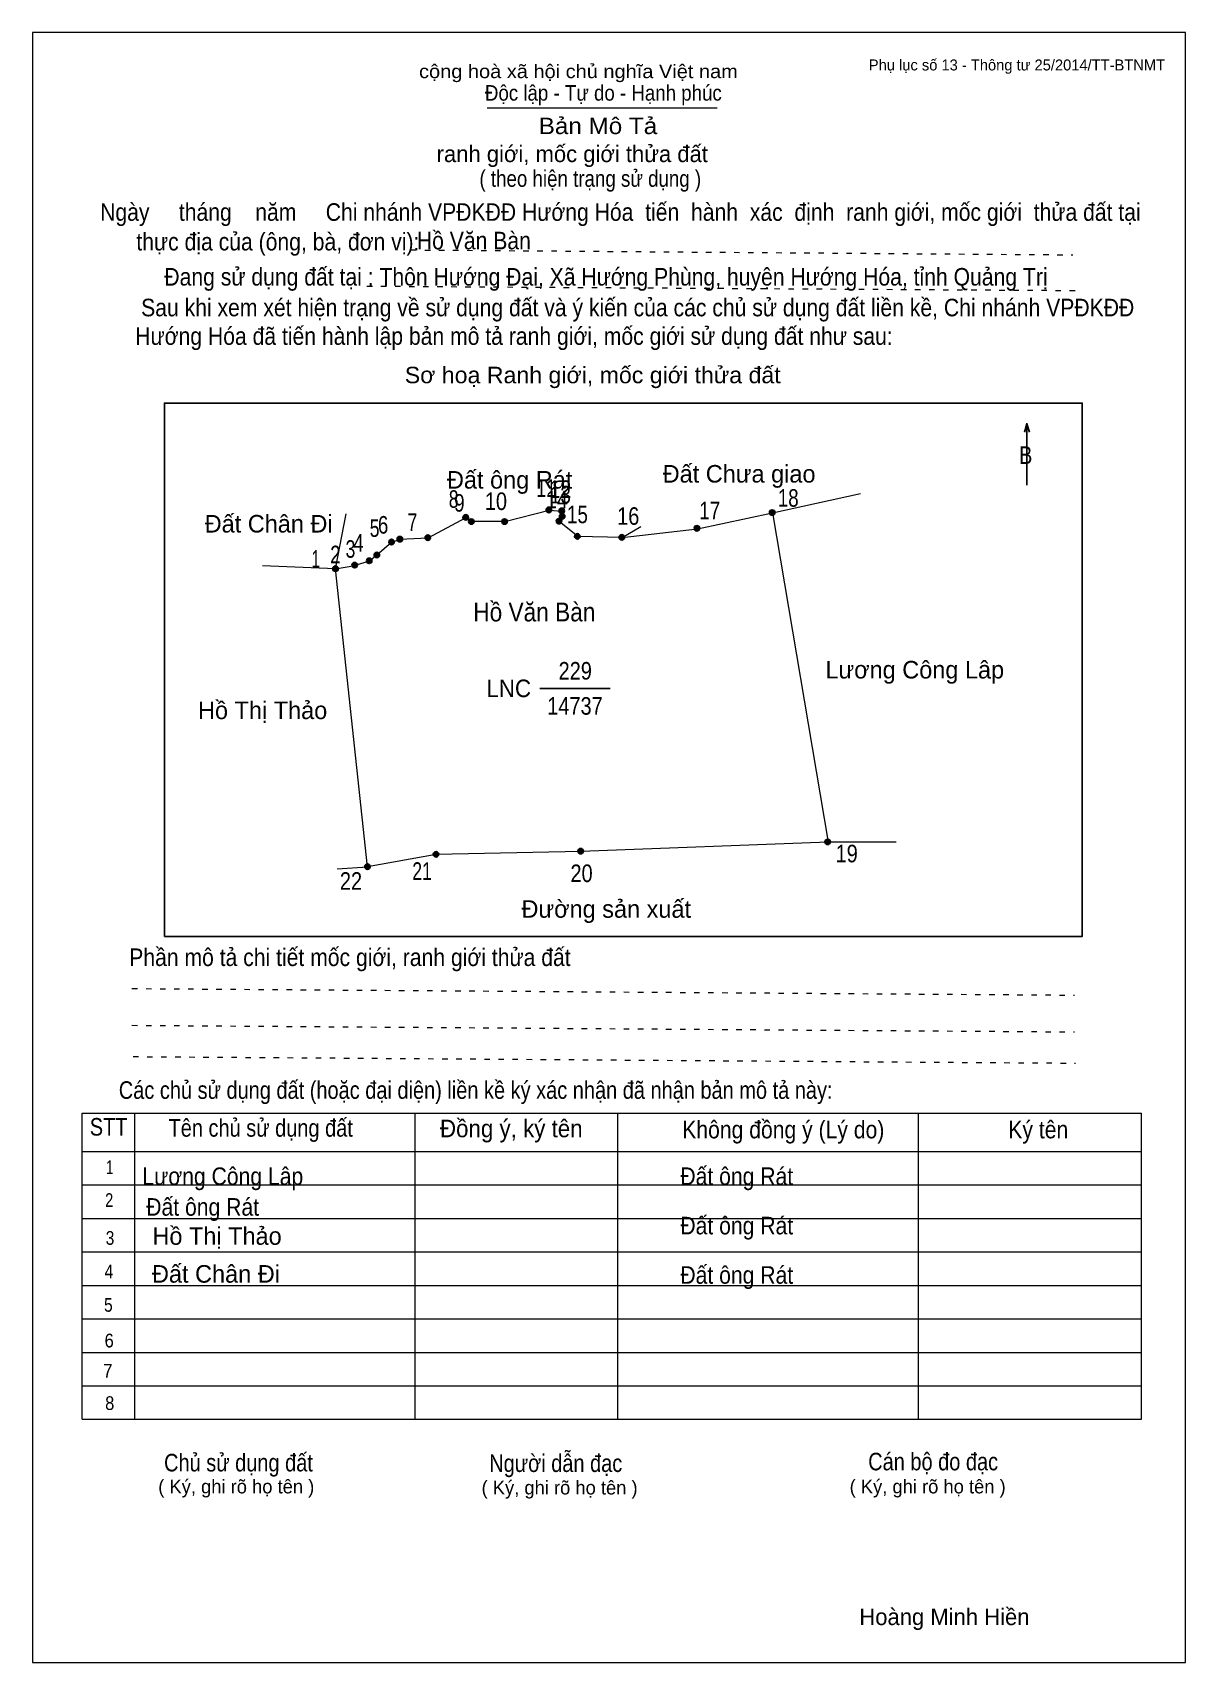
# Model space of a CAD drawing. Header units: centimetres. Extents: x 0 to 21, y 0 to 29.7.
import ezdxf
from ezdxf.enums import TextEntityAlignment as Align

# ---------------------------------------------------------------- set-up
doc = ezdxf.new("R2010")
doc.units = ezdxf.units.CM
doc.header["$LTSCALE"] = 0.13
doc.linetypes.add('DOTTED', pattern=[1.5, 0.3, -1.2])
for name, color, linetype, lineweight in [('1', 7, 'Continuous', 13), ('32', 7, 'Continuous', 25), ('33', 7, 'Continuous', 25), ('6', 7, 'Continuous', 13), ('62', 7, 'Continuous', 13)]:
    doc.layers.add(name, color=color, linetype=linetype, lineweight=lineweight)
for name, color, linetype in [('2', 7, 'Continuous'), ('34', 7, 'Continuous'), ('63', 7, 'Continuous')]:
    doc.layers.add(name, color=color, linetype=linetype)

msp = doc.modelspace()

# ---------------------------------------------------------------- hatches: boundary and pattern name
at = {"layer": '32'}
for points in [[(7.9403, 20.8657, 1), (7.8403, 20.8657, 1)], [(8.042, 20.7892, 1), (7.942, 20.7892, 1)], [(8.6475, 20.7892, 1), (8.5475, 20.7892, 1)], [(9.4536, 21, 1), (9.3536, 21, 1)], [(9.6381, 20.7961, 1), (9.5381, 20.7961, 1)], [(9.6895, 20.9851, 1), (9.5895, 20.9851, 1)], [(9.697, 20.8857, 1), (9.597, 20.8857, 1)], [(13.5222, 20.9532, 1), (13.4222, 20.9532, 1)], [(6.74, 20.4687, 1), (6.64, 20.4687, 1)], [(7.249, 20.4956, 1), (7.149, 20.4956, 1)], [(9.974, 20.5196, 1), (9.874, 20.5196, 1)], [(10.7835, 20.503, 1), (10.6835, 20.503, 1)], [(12.1512, 20.6675, 1), (12.0512, 20.6675, 1)], [(6.3207, 20.1808, 1), (6.2207, 20.1808, 1)], [(6.5886, 20.4162, 1), (6.4886, 20.4162, 1)], [(5.5672, 19.93, 1), (5.4672, 19.93, 1)], [(5.9174, 19.9963, 1), (5.8174, 19.9963, 1)], [(6.1824, 20.0745, 1), (6.0824, 20.0745, 1)], [(14.5334, 14.9519, 1), (14.4334, 14.9519, 1)], [(7.3987, 14.7257, 1), (7.2987, 14.7257, 1)], [(10.034, 14.7834, 1), (9.934, 14.7834, 1)], [(6.1499, 14.5, 1), (6.0499, 14.5, 1)]]:
    msp.add_hatch(color=256, dxfattribs=at).paths.add_polyline_path(points)

# ---------------------------------------------------------------- linework, layer by layer
at = {"layer": '1'}
msp.add_lwpolyline([(21, 0), (21, 29.7), (0, 29.7), (0, 0)], close=True, dxfattribs=at)
at = {"layer": '32'}
for centre in [(7.8903, 20.8657), (7.992, 20.7892), (8.5975, 20.7892), (9.4036, 21), (9.5881, 20.7961), (9.6395, 20.9851), (9.647, 20.8857), (13.4722, 20.9532), (6.69, 20.4687), (7.199, 20.4956), (9.924, 20.5196), (10.7335, 20.503), (12.1012, 20.6675), (6.2707, 20.1808), (6.5386, 20.4162), (5.5172, 19.93), (5.8674, 19.9963), (6.1324, 20.0745), (14.4834, 14.9519), (7.3487, 14.7257), (9.984, 14.7834), (6.0999, 14.5)]:
    msp.add_circle(centre, 0.05, dxfattribs=at)
at = {"layer": '33'}
msp.add_line((9.24, 17.75), (10.52, 17.75), dxfattribs=at)
at = {"layer": '6'}
for p, q in [((13.48, 20.95), (15.08, 21.3)), ((5.52, 19.93), (5.71, 20.93)), ((13.48, 20.95), (14.49, 14.95)), ((10.74, 20.5), (11.08, 20.7)), ((5.52, 19.93), (4.19, 19.98)), ((5.52, 19.93), (5.87, 19.99)), ((6.1, 14.5), (5.52, 19.93)), ((15.73, 14.95), (14.49, 14.95)), ((5.55, 14.46), (6.1, 14.5))]:
    msp.add_line(p, q, dxfattribs=at)
for points in [[(8.6, 20.79), (8, 20.79), (7.89, 20.86), (7.2, 20.49), (6.69, 20.46)], [(8.6, 20.79), (9.41, 21), (9.64, 20.98)], [(10.74, 20.5), (9.93, 20.52), (9.59, 20.79), (9.65, 20.88)], [(10.74, 20.5), (12.11, 20.66), (13.48, 20.95)], [(6.69, 20.46), (6.54, 20.41), (6.27, 20.18), (6.14, 20.07), (5.87, 19.99)], [(14.62, 14.95), (14.49, 14.95), (9.99, 14.78), (7.35, 14.72), (6.1, 14.5)]]:
    msp.add_lwpolyline(points, dxfattribs=at)
at = {"layer": '62'}
for p, q in [((8.28, 28.33), (12.47, 28.33)), ((0.9, 10.01), (20.2, 10.01)), ((0.9, 4.43), (0.9, 10.01)), ((1.86, 4.43), (1.86, 10.01)), ((6.97, 4.43), (6.97, 9.99)), ((10.66, 4.43), (10.66, 9.99)), ((16.14, 4.43), (16.14, 10.01)), ((20.2, 4.43), (20.2, 10.01)), ((0.9, 9.31), (20.2, 9.31)), ((0.9, 8.7), (20.2, 8.7)), ((0.9, 8.09), (20.2, 8.09)), ((0.9, 7.48), (20.2, 7.48)), ((0.9, 6.87), (20.2, 6.87)), ((0.9, 6.26), (20.2, 6.26)), ((0.9, 5.65), (20.2, 5.65)), ((0.9, 5.04), (20.2, 5.04)), ((0.9, 4.43), (20.2, 4.43))]:
    msp.add_line(p, q, dxfattribs=at)
at = {"layer": '62', "linetype": 'DOTTED'}
for p, q in [((6.89, 25.74), (18.95, 25.65)), ((6.09, 25.08), (19.04, 25)), ((1.81, 12.28), (18.98, 12.16)), ((1.81, 11.61), (18.98, 11.49)), ((1.83, 11.04), (19, 10.92))]:
    msp.add_line(p, q, dxfattribs=at)
at = {"layer": '62', "lineweight": 25}
for p, q in [((18.11, 22.58), (18.11, 21.45)), ((18.11, 22.57), (18.07, 22.42)), ((18.11, 22.57), (18.16, 22.42))]:
    msp.add_line(p, q, dxfattribs=at)
msp.add_lwpolyline([(2.4, 13.23), (19.12, 13.23), (19.12, 22.95), (2.4, 22.95)], close=True, dxfattribs=at)

# ---------------------------------------------------------------- texts
at = {"layer": '2', "width": 0.9}
msp.add_text('Hồ Văn Bàn', height=0.3427, dxfattribs=at).set_placement((9.14, 18.97), align=Align.CENTER)
at = {"layer": '32'}
for s, width, p in [('11', 0.75, (9.355, 21.24)), ('12', 0.85, (9.61, 21.22)), ('13', 0.8, (9.615, 21.12)), ('18', 0.8, (13.765, 21.06)), ('8', 0.75, (7.67, 21.04)), ('9', 0.8, (7.775, 20.97)), ('10', 0.85, (8.44, 21)), ('14', 0.85, (9.55, 21.03)), ('17', 0.8, (12.335, 20.83)), ('5', 0.75, (6.23, 20.51)), ('6', 0.8, (6.385, 20.57)), ('7', 0.75, (6.92, 20.62)), ('15', 0.8, (9.925, 20.76)), ('16', 0.85, (10.85, 20.73)), ('4', 0.8, (5.935, 20.24)), ('1', 0.65, (5.16, 19.95)), ('2', 0.8, (5.515, 20.03)), ('3', 0.75, (5.79, 20.13)), ('19', 0.85, (14.83, 14.58)), ('21', 0.75, (7.095, 14.26)), ('22', 0.85, (5.8, 14.08)), ('20', 0.85, (10, 14.22))]:
    msp.add_text(s, height=0.32, dxfattribs=dict(at, width=width)).set_placement(p, align=Align.CENTER)
at = {"layer": '33'}
for s, p in [('Đất ông Rát', (8.69, 21.39)), ('Đất ông Rát', (8.69, 21.39)), ('Đất ông Rát', (8.69, 21.39)), ('Đất ông Rát', (8.69, 21.39)), ('Đất ông Rát', (8.69, 21.39)), ('Đất Chưa giao', (12.87, 21.5)), ('Đất Chưa giao', (12.87, 21.5)), ('Đất Chân Đi', (4.3, 20.59)), ('Lương Công Lâp', (16.07, 17.93)), ('Hồ Thị Thảo', (4.19, 17.19)), ('Đường sản xuất', (10.45, 13.57)), ('Hồ Thị Thảo', (3.36, 7.61)), ('Đất Chân Đi', (3.34, 6.92))]:
    msp.add_text(s, height=0.32, dxfattribs=at).set_placement(p, align=Align.CENTER)
at = {"layer": '33', "width": 0.85}
for s, p in [('229', (9.885, 17.91)), ('14737', (9.88, 17.27))]:
    msp.add_text(s, height=0.32, dxfattribs=at).set_placement(p, align=Align.CENTER)
at = {"layer": '33', "width": 0.95}
msp.add_text('LNC', height=0.32, dxfattribs=at).set_placement((9.08, 17.59), align=Align.RIGHT)
at = {"layer": '34', "width": 0.9}
for s, p in [('Hồ Văn Bàn', (7, 25.75)), ('Lương Công Lâp', (2, 8.7)), ('Đất ông Rát', (11.8, 8.7)), ('Đất ông Rát', (11.8, 8.7)), ('Đất ông Rát', (2.07, 8.14)), ('Đất ông Rát', (11.8, 7.8)), ('Đất ông Rát', (11.8, 7.8)), ('Đất ông Rát', (11.8, 6.9)), ('Đất ông Rát', (11.8, 6.9))]:
    msp.add_text(s, height=0.32, dxfattribs=at).set_placement(p)
at = {"layer": '62'}
for s, height, width, p in [('cộng hoà xã hội chủ nghĩa Việt nam', 0.2474, 1.1, (7.04, 28.87)), ('Độc lập - Tự do - Hạnh phúc', 0.2828, 0.9, (8.24, 28.46)), ('Bản Mô Tả', 0.3, 1.1, (9.22, 27.85)), ('( theo hiện trạng sử dụng )', 0.3, 0.85, (8.14, 26.89)), ('Ngày     tháng    năm     Chi nhánh VPĐKĐĐ Hướng Hóa  tiến  hành  xác  định  ranh giới, mốc giới  thửa đất tại ', 0.32, 0.9, (1.23, 26.27)), ('thực địa của (ông, bà, đơn vị): ', 0.32, 0.9, (1.89, 25.73)), ('Đang sử dụng đất tại : Thôn Hướng Đại, Xã Hướng Phùng, huyện Hướng Hóa, tỉnh Quảng Trị', 0.32, 0.9, (2.4, 25.09)), (' Sau khi xem xét hiện trạng về sử dụng đất và ý kiến của các chủ sử dụng đất liền kề, Chi nhánh VPĐKĐĐ ', 0.32, 0.9, (1.87, 24.53)), ('Hướng Hóa đã tiến hành lập bản mô tả ranh giới, mốc giới sử dụng đất như sau:', 0.32, 0.9, (1.87, 24.01)), ('Sơ hoạ Ranh giới, mốc giới thửa đất', 0.3, 1.05, (6.78, 23.31)), ('B', 0.32, 0.85, (17.97, 21.84)), ('Phần mô tả chi tiết mốc giới, ranh giới thửa đất ', 0.32, 0.9, (1.76, 12.69)), ('Các chủ sử dụng đất (hoặc đại diện) liền kề ký xác nhận đã nhận bản mô tả này:', 0.32, 0.85, (1.57, 10.27))]:
    msp.add_text(s, height=height, dxfattribs=dict(at, width=width)).set_placement(p)
msp.add_text('ranh giới, mốc giới thửa đất', height=0.3, dxfattribs=at).set_placement((7.36, 27.34))
for s, height, width, p in [('STT', 0.32, 0.85, (1.385, 9.6)), ('Tên chủ sử dụng đất', 0.32, 0.85, (4.155, 9.58)), ('Đồng ý, ký tên', 0.32, 0.95, (8.72, 9.57)), ('Không đồng ý (Lý do)', 0.32, 0.9, (13.675, 9.55)), ('Ký tên', 0.32, 0.9, (18.32, 9.55)), ('1', 0.25, 0.7, (1.405, 8.9)), ('2', 0.25, 0.8, (1.395, 8.3)), ('3', 0.25, 0.85, (1.41, 7.61)), ('4', 0.25, 0.85, (1.39, 7)), ('5', 0.25, 0.85, (1.38, 6.39)), ('6', 0.25, 0.9, (1.395, 5.74)), ('7', 0.25, 0.95, (1.37, 5.19)), ('8', 0.25, 0.9, (1.405, 4.6)), ('Người dẫn đạc', 0.32, 0.85, (9.53, 3.47)), ('Chủ sử dụng đất', 0.32, 0.85, (3.75, 3.48)), ('Cán bộ đo đạc', 0.32, 0.85, (16.405, 3.5))]:
    msp.add_text(s, height=height, dxfattribs=dict(at, width=width)).set_placement(p, align=Align.CENTER)
for p in [(3.71, 3.08), (9.6, 3.06), (16.305, 3.08)]:
    msp.add_text('( Ký, ghi rõ họ tên )', height=0.25, dxfattribs=at).set_placement(p, align=Align.CENTER)
at = {"layer": '63'}
msp.add_text('Phụ lục số 13 - Thông tư 25/2014/TT-BTNMT', height=0.2, dxfattribs=at).set_placement((20.63, 29.01), align=Align.RIGHT)
msp.add_text('Hoàng Minh Hiền', height=0.3, dxfattribs=at).set_placement((16.61, 0.68), align=Align.CENTER)

doc.saveas('drawing.dxf')
